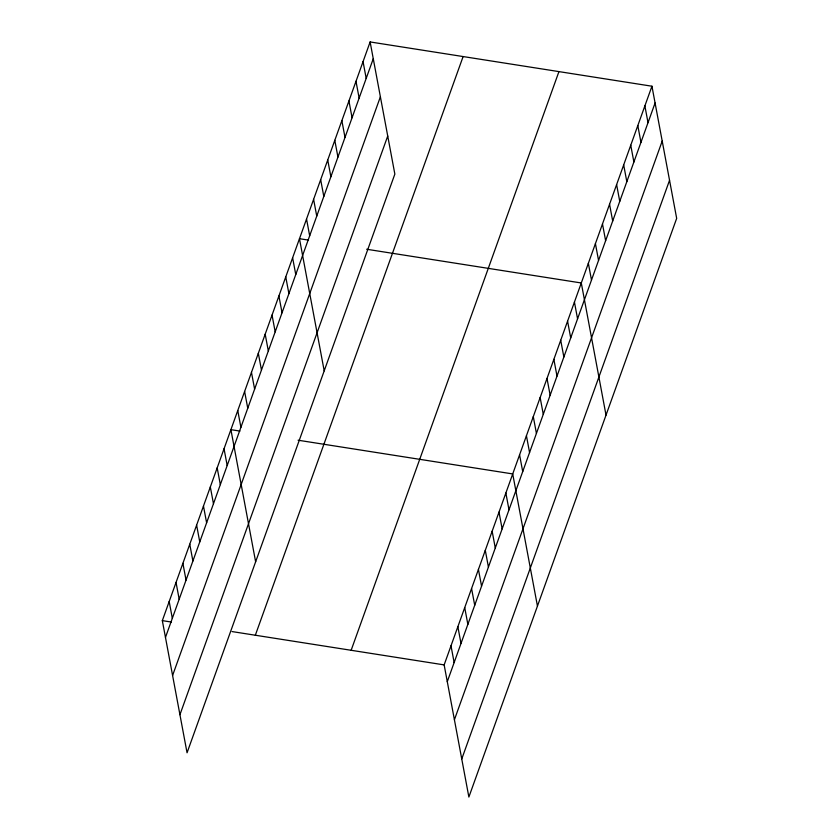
<?xml version="1.0" encoding="UTF-8"?>
<svg xmlns="http://www.w3.org/2000/svg" width="839" height="839" viewBox="0 0 839 839"><rect width="100%" height="100%" fill="white"/><g stroke="black" fill="none" stroke-linecap="round" stroke-linejoin="round"><path stroke-width="1.26" d="M370.125 41.95L394.854 174.103L187.055 752.782L162.326 620.629L370.125 41.95L651.945 86.218L676.674 218.371L468.875 797.05L444.146 664.897L651.945 86.218M165.472 637.399L373.261 58.72M172.593 675.468L380.382 96.8M179.934 714.702L387.733 136.023M255.329 635.238L463.118 56.559M351.142 650.288L558.942 71.609M447.281 681.667L655.081 102.987M454.413 719.747L662.202 141.067M461.754 758.97L669.543 180.301M308.511 240.122L299.471 238.696L324.2 370.848M366.643 249.246L581.291 282.974L606.02 415.127M239.944 431.078L230.903 429.662L255.633 561.815M298.065 440.213L512.713 473.93L537.453 606.083M162.326 620.629L171.366 622.045M232.078 631.578L444.146 664.897M644.876 105.892L648.012 122.662M637.808 125.567L640.944 142.336M630.75 145.241L633.885 162.011M623.681 164.926L626.817 181.685M616.613 184.601L619.748 201.37M609.554 204.276L612.69 221.045M602.486 223.95L605.622 240.72M595.417 243.625L598.553 260.394M588.359 263.299L591.495 280.069M574.432 302.071L577.568 318.841M567.573 321.159L570.709 337.928M560.714 340.256L563.86 357.026M553.866 359.354L557.002 376.124M547.007 378.452L550.143 395.221M540.148 397.55L543.284 414.319M533.289 416.647L536.425 433.417M526.431 435.745L529.566 452.515M519.572 454.832L522.718 471.602M505.865 493.028L509 509.797M499.006 512.126L502.142 528.895M492.147 531.223L495.283 547.993M485.288 550.321L488.424 567.091M478.429 569.419L481.565 586.188M471.57 588.517L474.717 605.276M363.056 61.625L366.192 78.394M464.722 607.604L467.858 624.373M355.988 81.299L359.134 98.069M457.863 626.702L460.999 643.471M451.004 645.799L454.14 662.569M348.93 100.974L352.065 117.743M341.861 120.648L344.997 137.418M334.792 140.323L337.939 157.092M327.734 159.997L330.87 176.767M320.666 179.672L323.802 196.441M313.608 199.346L316.743 216.116M306.539 219.021L309.675 235.79M292.612 257.793L295.758 274.563M285.753 276.891L288.899 293.66M278.905 295.989L282.04 312.758M272.046 315.086L275.182 331.856M265.187 334.184L268.323 350.954M258.328 353.282L261.464 370.041M251.469 372.369L254.616 389.139M244.61 391.467L247.757 408.236M237.762 410.565L240.898 427.334M224.044 448.76L227.18 465.53M217.186 467.858L220.321 484.627M210.327 486.956L213.463 503.715M203.468 506.043L206.614 522.812M196.62 525.141L199.755 541.91M189.761 544.238L192.897 561.008M182.902 563.336L186.038 580.106M176.043 582.434L179.179 599.203M169.184 601.532L172.32 618.301"/></g></svg>
